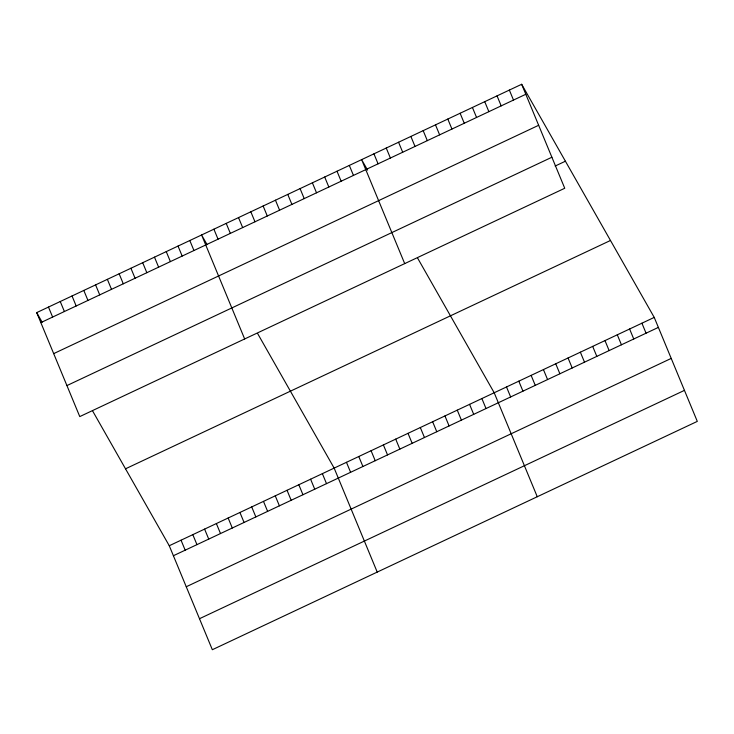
<?xml version="1.0" encoding="UTF-8"?>
<svg xmlns="http://www.w3.org/2000/svg" width="734" height="734" viewBox="0 0 734 734"><rect width="100%" height="100%" fill="white"/><g stroke="black" fill="none" stroke-linecap="round" stroke-linejoin="round"><path stroke-width="1.1" d="M521.663 84.282L564.74 188.262L79.767 416.591L36.7 312.611L521.663 84.282L654.233 317.409L697.3 421.389L212.337 649.718L169.26 545.738L92.741 411.159M40.838 322.611L525.81 94.273M53.683 353.623L538.655 125.285M66.922 385.579L551.885 157.241M555.152 166.04L565.409 161.214M125.514 468.806L610.486 240.477M169.26 545.738L654.233 317.409M173.398 555.73L658.37 327.401M186.252 586.75L671.215 358.412M199.483 618.707L684.455 390.369M367.596 170.123L361.623 159.627L404.7 263.607M417.664 258.175L494.193 392.754L537.26 496.734M207.061 244.596L201.593 234.981L244.661 338.961M257.625 333.53L334.154 468.108L377.221 572.089M36.7 312.611L42.168 322.226M641.92 323.199L646.058 333.199M629.607 328.997L633.745 338.989M617.294 334.796L621.441 344.787M509.359 90.08L513.497 100.072M604.99 340.594L609.128 350.586M497.046 95.87L501.184 105.861M592.677 346.384L596.815 356.385M484.734 101.668L488.872 111.66M580.365 352.182L584.503 362.174M472.421 107.467L476.559 117.458M568.052 357.981L572.199 367.973M460.117 113.256L464.255 123.257M555.748 363.78L559.886 373.771M447.804 119.055L451.942 129.046M543.435 369.569L547.573 379.57M435.491 124.853L439.629 134.845M531.122 375.368L535.26 385.359M423.179 130.652L427.316 140.644M518.81 381.166L522.947 391.158M410.875 136.441L415.013 146.442M506.506 386.965L510.644 396.956M398.562 142.24L402.7 152.232M386.249 148.039L390.387 158.03M481.88 398.553L486.018 408.544M373.936 153.837L378.074 163.829M469.567 404.351L473.705 414.343M457.264 410.15L461.402 420.142M349.32 165.425L353.458 175.417M444.951 415.939L449.089 425.931M337.007 171.224L341.145 181.215M432.638 421.738L436.776 431.73M324.694 177.022L328.832 187.014M420.325 427.537L424.463 437.528M312.381 182.812L316.528 192.803M408.012 433.326L412.159 443.327M300.078 188.61L304.215 198.602M395.709 439.125L399.846 449.116M287.765 194.409L291.903 204.401M383.396 444.923L387.534 454.915M275.452 200.208L279.59 210.199M371.083 450.722L375.221 460.713M263.139 205.997L267.277 215.989M358.77 456.511L362.917 466.512M250.835 211.796L254.973 221.787M346.466 462.31L350.604 472.301M238.522 217.594L242.66 227.586M226.21 223.384L230.348 233.384M322.373 473.65L326.511 483.642M213.897 229.182L218.035 239.174M310.601 479.201L314.739 489.193M298.821 484.743L302.958 494.734M189.812 240.523L193.95 250.514M287.04 490.284L291.178 500.285M178.032 246.073L182.17 256.065M275.259 495.835L279.406 505.827M166.251 251.615L170.398 261.607M263.488 501.377L267.626 511.369M154.479 257.157L158.617 267.158M251.707 506.928L255.845 516.919M142.699 262.708L146.837 272.699M239.926 512.47L244.073 522.461M130.918 268.249L135.065 278.241M228.155 518.011L232.293 528.012M119.147 273.8L123.284 283.792M216.374 523.562L220.512 533.554M107.366 279.342L111.504 289.334M204.593 529.104L208.74 539.095M95.585 284.884L99.732 294.884M192.822 534.655L196.96 544.646M83.814 290.435L87.952 300.426M181.041 540.196L185.179 550.188M72.033 295.976L76.171 305.968M60.252 301.527L64.39 311.519M48.481 307.069L52.619 317.06"/></g></svg>
